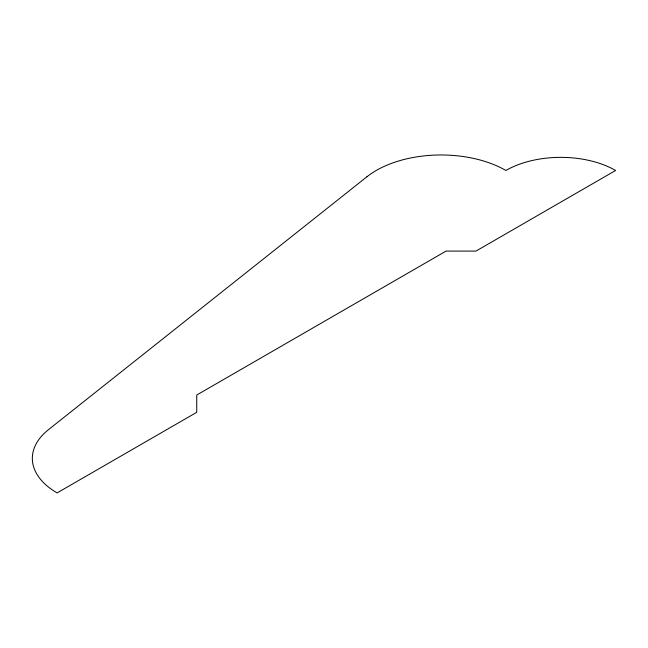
<?xml version="1.0" encoding="UTF-8"?>
<svg xmlns="http://www.w3.org/2000/svg" width="648" height="648" viewBox="0 0 648 648"><rect width="100%" height="100%" fill="white"/><g stroke="black" fill="none" stroke-linecap="round" stroke-linejoin="round"><path stroke-width="0.97" d="M366.922 176.774L48.511 429.632A84.621 48.859 0 0 0 57.121 492.909L196.741 412.306L196.741 395.029L446.059 251.084L475.98 251.084L615.6 170.473A77.574 44.785 0 0 0 505.902 170.473A91.676 52.925 0 0 0 366.922 176.774"/></g></svg>
